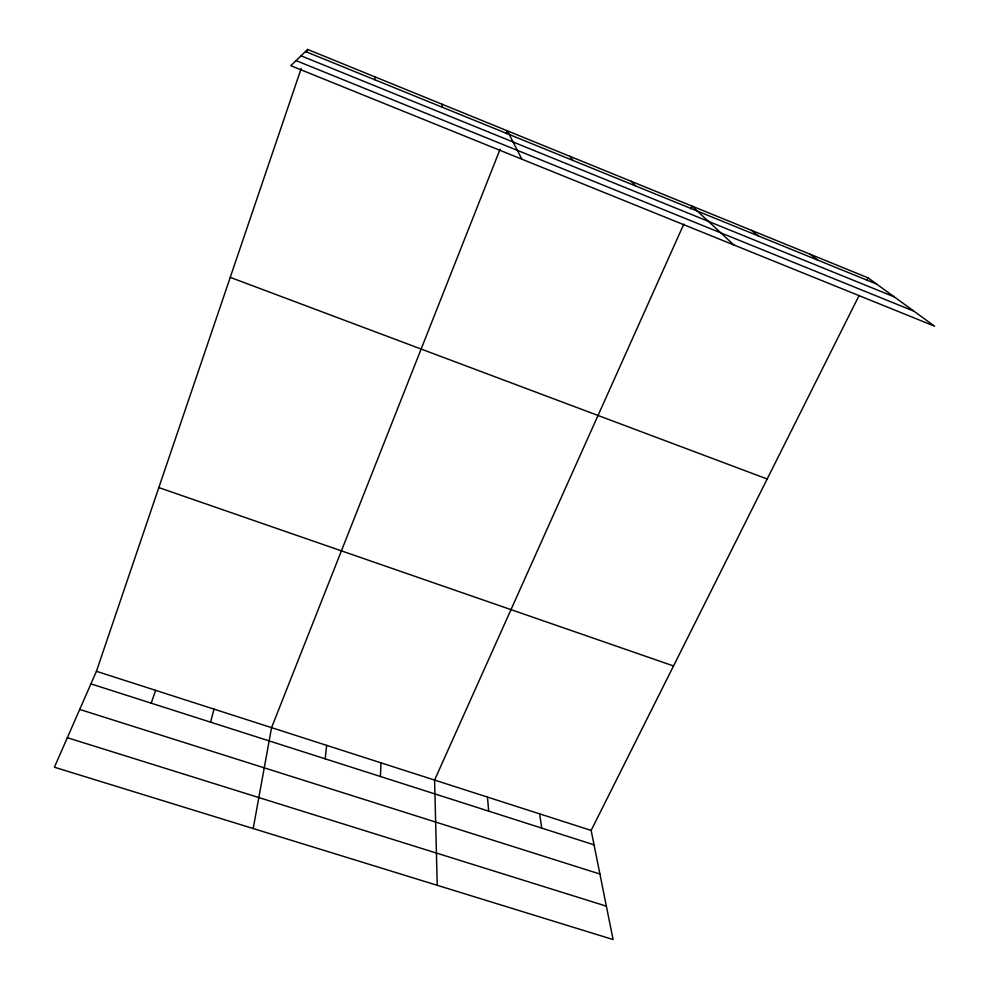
<?xml version="1.0" encoding="UTF-8"?>
<svg xmlns="http://www.w3.org/2000/svg" width="989" height="989" viewBox="0 0 989 989"><rect width="100%" height="100%" fill="white"/><g stroke="black" fill="none" stroke-linecap="round" stroke-linejoin="round"><path stroke-width="1.48" d="M380.431 776.501L380.975 762.828M325.183 758.823L326.642 745.36M253.196 828.547L271.567 727.632L500.051 149.327M210.595 722.168L214.02 709.125M374.571 79.664L375.35 77.031M859.107 295.488L591.138 830.426L613.093 939.55L54.395 767.217L96.428 671.308L301.212 68.426M306.664 52.368L307.653 49.45L867.971 277.798L934.605 326.197L290.791 65.682L307.653 49.45M151.193 703.167L155.644 690.347M506.232 133.676L507.357 130.832L521.883 159.192M683.807 224.12L434.579 780.074L437.237 885.303M690.668 208.827L691.917 206.046L733.838 244.963M866.611 280.517L867.971 277.798M67.326 737.707L606.381 906.159M79.713 709.447L599.915 874.029M90.914 683.881L594.043 844.841M96.428 671.308L591.138 830.426M158.833 487.577L673.534 665.956M230.239 277.353L767.192 478.997M296.057 60.601L913.923 311.176M305.49 51.539L876.625 284.078M301.039 55.817L894.279 296.898M810.201 254.247L817.804 260.119M751.516 230.338L758.044 235.79M631.378 181.37L635.643 185.957M569.862 156.299L572.952 160.441M441.91 104.154L442.479 107.306M539.648 813.873L541.725 828.102M487.466 797.085L488.69 811.141"/></g></svg>
